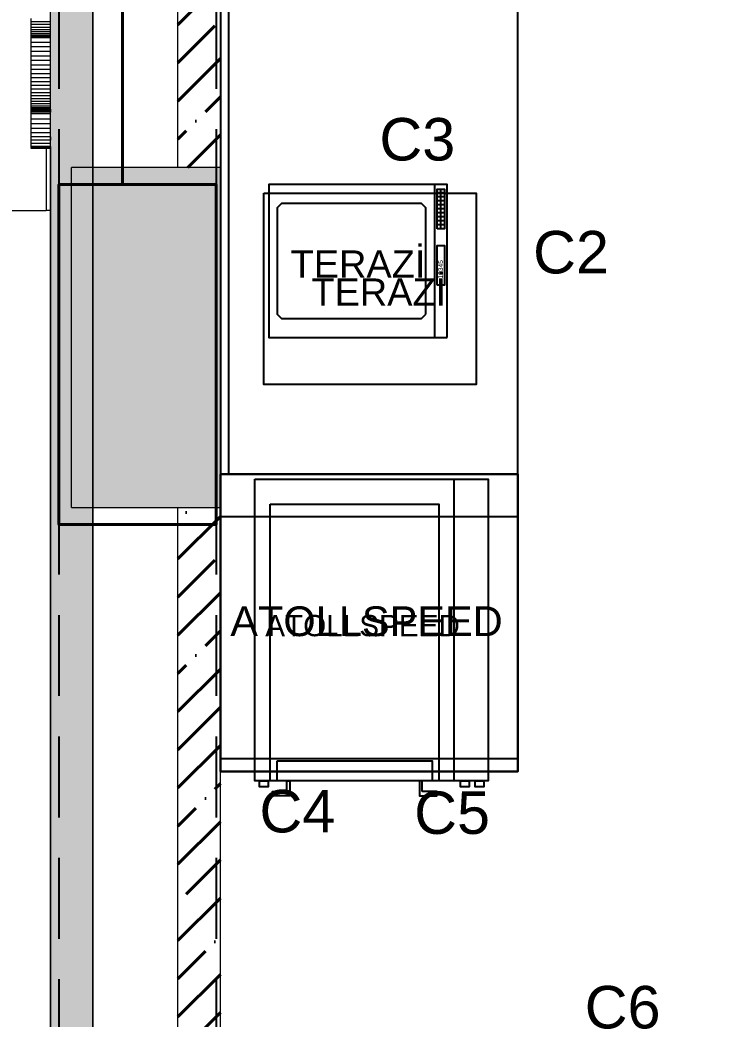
# Model space of a CAD drawing. Header units: millimetres. Extents: x 567392 to 582402, y 4512800 to 4518063.
# Drawn here: x 575607.5 to 575771.8, y 4513710.2 to 4513945.3 of the extents above; entities that cross this region are included whole.
import ezdxf
from ezdxf.lldxf.tags import DXFTag

# ---------------------------------------------------------------- set-up
doc = ezdxf.new("R2010")
doc.units = ezdxf.units.MM
doc.linetypes.add('DASHED2', pattern=[9.525, 6.35, -3.175])
for name, color, linetype in [('-DWG_ANA', 7, 'Continuous'), ('a_p1_d', 1, 'DASHED2'), ('yücel-poz no', 7, 'Continuous')]:
    doc.layers.add(name, color=color, linetype=linetype)
for name, color, linetype, lineweight in [('A-STRC-01', 2, 'Continuous', 40), ('a_8', 8, 'Continuous', 0), ('duvar', 7, 'Continuous', 35), ('hatch', 251, 'Continuous', 40), ('tefriş', 251, 'Continuous', 13), ('Yazi', 95, 'Continuous', 13), ('yücel-Ekipman', 4, 'Continuous', 25)]:
    doc.layers.add(name, color=color, linetype=linetype, lineweight=lineweight)
doc.layers.add('y_10', color=7, linetype='Continuous', true_color=0x4bc3c3)
doc.styles.add('ekp-yazı', font='Arial.ttf', dxfattribs={"height": 10})
doc.styles.get("Standard").update_dxf_attribs({"font": 'Arial.ttf'})
tags = doc.linetypes.add('HIDDENX2', pattern=[19.05, 12.7, -6.35]).pattern_tags.tags
tags[6:7] = [DXFTag(74, 4), DXFTag(75, 0), DXFTag(340, '0'), DXFTag(46, 1.0), DXFTag(50, 0.0), DXFTag(44, 0.0), DXFTag(45, 0.0)]
tags[4:5] = [DXFTag(74, 4), DXFTag(75, 0), DXFTag(340, '0'), DXFTag(46, 1.0), DXFTag(50, 0.0), DXFTag(44, 0.0), DXFTag(45, 0.0)]
pattern_1 = [(45, (500407.795, 4489427.766), (-8.9802561, 8.9802561), []), (45, (500416.776, 4489427.766), (-8.9802561, 8.9802561), [15.875, -3.175, 0, -3.175])]

# ---------------------------------------------------------------- blocks, each defined once
blk = doc.blocks.new('A$C4A613EE6')
h = blk.add_hatch(color=256)
h.dxf.hatch_style = 1
h.paths.add_polyline_path([(12300, -100), (0, -100), (0, 0), (12300, 0)])
for p, q in [((12300, 0), (2200, 0)), ((5716.7, -100), (5709.2, -100)), ((5723.6, -100), (5716.7, -100)), ((5716.7, -100), (5716.7, -145.5)), ((5730, -100), (5723.6, -100)), ((5723.6, -100), (5723.6, -145.5)), ((5735.7, -100), (5730, -100)), ((5730, -100), (5730, -145.5)), ((5740.9, -100), (5735.7, -100)), ((5735.7, -100), (5735.7, -145.5)), ((5745.3, -100), (5740.9, -100)), ((5740.9, -100), (5740.9, -145.5)), ((5749.1, -100), (5745.3, -100)), ((5745.3, -100), (5745.3, -145.5)), ((5752.2, -100), (5749.1, -100)), ((5749.1, -100), (5749.1, -145.5)), ((5754.5, -100), (5752.2, -100)), ((5752.2, -100), (5752.2, -145.5)), ((5765.3, -100), (5754.5, -100)), ((5754.5, -100), (5754.5, -145.5)), ((5776.2, -100), (5765.3, -100)), ((5765.3, -100), (5765.3, -145.5)), ((5787, -100), (5776.2, -100)), ((5776.2, -100), (5776.2, -145.5)), ((5797.8, -100), (5787, -100)), ((5787, -100), (5787, -145.5)), ((5808.4, -100), (5797.8, -100)), ((5797.8, -100), (5797.8, -145.5)), ((5818.8, -100), (5808.4, -100)), ((5808.4, -100), (5808.4, -145.5)), ((5829.1, -100), (5818.8, -100)), ((5818.8, -100), (5818.8, -145.5)), ((5839.1, -100), (5829.1, -100)), ((5829.1, -100), (5829.1, -145.5)), ((5848.8, -100), (5839.1, -100)), ((5839.1, -100), (5839.1, -145.5)), ((5858.2, -100), (5848.8, -100)), ((5848.8, -100), (5848.8, -145.5)), ((5867.1, -100), (5858.2, -100)), ((5858.2, -100), (5858.2, -145.5)), ((5875.7, -100), (5867.1, -100)), ((5867.1, -100), (5867.1, -145.5)), ((5883.8, -100), (5875.7, -100)), ((5875.7, -100), (5875.7, -145.5)), ((5891.4, -100), (5883.8, -100)), ((5883.8, -100), (5883.8, -145.5)), ((5898.5, -100), (5891.4, -100)), ((5891.4, -100), (5891.4, -145.5)), ((5904.7, -100), (5898.5, -100)), ((5898.5, -100), (5898.5, -145.5)), ((5910.2, -100), (5904.7, -100)), ((5904.7, -100), (5904.7, -145.5)), ((5915.1, -100), (5910.2, -100)), ((5910.2, -100), (5910.2, -145.5)), ((5919.3, -100), (5915.1, -100)), ((5915.1, -100), (5915.1, -145.5)), ((5919.3, -100), (5919.3, -145.5)), ((5922.8, -100), (5919.3, -100)), ((5922.8, -100), (5922.8, -145.5)), ((5922.8, -100), (5925.5, -100)), ((5925.5, -100), (5925.5, -145.5)), ((5925.5, -100), (5927.6, -100)), ((5927.6, -100), (5927.6, -145.5)), ((5927.6, -100), (5928.9, -100)), ((5928.9, -100), (5928.9, -145.5)), ((5928.9, -100), (5929.3, -100)), ((5929.3, -100), (5929.5, -100)), ((5929.3, -100), (5929.3, -145.5)), ((5929.5, -100), (5929.5, -145.5)), ((5933.9, -100), (5929.5, -100)), ((5945.9, -100), (5933.9, -100)), ((5933.9, -100), (5933.9, -145.5)), ((5945.9, -100), (5945.9, -145.5)), ((5957.3, -100), (5945.9, -100)), ((5957.3, -100), (5957.3, -145.5)), ((5968, -100), (5957.3, -100)), ((5968, -100), (5968, -145.5)), ((5978, -100), (5968, -100)), ((5978, -100), (5978, -145.5)), ((5987.3, -100), (5978, -100)), ((5987.3, -100), (5987.3, -145.5)), ((5987.3, -100), (5995.7, -100)), ((5995.7, -100), (5995.7, -145.5)), ((6003.4, -100), (5995.7, -100)), ((6003.4, -100), (6003.4, -145.5)), ((6010.1, -100), (6003.4, -100)), ((6010.1, -100), (6010.1, -145.5)), ((6010.1, -100), (6012.5, -100)), ((6012.5, -100), (6014, -100)), ((6012.5, -100), (6012.5, -110)), ((6012.5, -110), (6012.5, -145.5)), ((6012.5, -110), (6014, -110)), ((6014, -100), (6014.1, -100)), ((6014, -100), (6014, -110)), ((6014, -110), (6014, -145.5)), ((6014, -110), (6014.1, -110)), ((6014.8, -100), (6014.1, -100)), ((6014.1, -100), (6014.1, -110)), ((6014.1, -110), (6014.1, -145.5)), ((6014.8, -100), (6014.9, -110)), ((6014.8, -100), (6161.2, -100)), ((6014.9, -110), (6161.2, -110)), ((6014.9, -110), (6014.9, -145.5)), ((6161.2, -100), (6161.2, -110)), ((6161.2, -100), (8489.7, -100)), ((6161.2, -400), (6161.2, -110)), ((5716.7, -145.5), (5709.2, -145.5)), ((5723.6, -145.5), (5716.7, -145.5)), ((5730, -145.5), (5723.6, -145.5)), ((5735.7, -145.5), (5730, -145.5)), ((5740.9, -145.5), (5735.7, -145.5)), ((5745.3, -145.5), (5740.9, -145.5)), ((5749.1, -145.5), (5745.3, -145.5)), ((5752.2, -145.5), (5749.1, -145.5)), ((5754.5, -145.5), (5752.2, -145.5)), ((5765.3, -145.5), (5754.5, -145.5)), ((5776.2, -145.5), (5765.3, -145.5)), ((5787, -145.5), (5776.2, -145.5)), ((5797.8, -145.5), (5787, -145.5)), ((5808.4, -145.5), (5797.8, -145.5)), ((5818.8, -145.5), (5808.4, -145.5)), ((5829.1, -145.5), (5818.8, -145.5)), ((5839.1, -145.5), (5829.1, -145.5)), ((5848.8, -145.5), (5839.1, -145.5)), ((5858.2, -145.5), (5848.8, -145.5)), ((5867.1, -145.5), (5858.2, -145.5)), ((5875.7, -145.5), (5867.1, -145.5)), ((5883.8, -145.5), (5875.7, -145.5)), ((5891.4, -145.5), (5883.8, -145.5)), ((5898.5, -145.5), (5891.4, -145.5)), ((5904.7, -145.5), (5898.5, -145.5)), ((5910.2, -145.5), (5904.7, -145.5)), ((5915.1, -145.5), (5910.2, -145.5)), ((5919.3, -145.5), (5915.1, -145.5)), ((5922.8, -145.5), (5919.3, -145.5)), ((5925.5, -145.5), (5922.8, -145.5)), ((5927.6, -145.5), (5925.5, -145.5)), ((5928.9, -145.5), (5927.6, -145.5)), ((5928.9, -145.5), (5929.3, -145.5)), ((5929.3, -145.5), (5929.5, -145.5)), ((5933.9, -145.5), (5929.5, -145.5)), ((5945.9, -145.5), (5933.9, -145.5)), ((5957.3, -145.5), (5945.9, -145.5)), ((5968, -145.5), (5957.3, -145.5)), ((5978, -145.5), (5968, -145.5)), ((5987.3, -145.5), (5978, -145.5)), ((5995.7, -145.5), (5987.3, -145.5)), ((6003.4, -145.5), (5995.7, -145.5)), ((6010.1, -145.5), (6003.4, -145.5)), ((6012.5, -145.5), (6010.1, -145.5)), ((6012.5, -145.5), (6014, -145.5)), ((6014, -145.5), (6014.1, -145.5)), ((6014.9, -145.5), (6014.1, -145.5))]:
    blk.add_line(p, q)
blk.add_lwpolyline([(12300, -100), (0, -100), (0, 0), (12300, 0)], close=True)
blk = doc.blocks.new('KOLONS')
at = {"layer": 'A-STRC-01', "color": 3}
blk.add_lwpolyline([(-1238, 540), (-1275, 540), (-1275, 620), (-1238, 620)], close=True, dxfattribs=at)
blk = doc.blocks.new('PİZZA FIRINI 82-71')
at = {"linetype": 'HIDDENX2', "ltscale": 10}
blk.add_line((69.85, 0), (69.85, -71), dxfattribs=at)
blk.add_lwpolyline([(0, 0), (82, 0), (82, -71), (0, -71)], close=True)
at = {"color": 251, "linetype": 'HIDDENX2', "ltscale": 10}
for points in [[(5.44, -5.94), (64.67, -5.94), (64.67, -71), (5.44, -71)], [(7.79, -66.29), (62.31, -66.29), (62.31, -71), (7.79, -71)]]:
    blk.add_lwpolyline(points, close=True, dxfattribs=at)
at = {"color": 251}
for points in [[(1.67, -71), (4.73, -71), (4.73, -72.42), (1.67, -72.42)], [(72.21, -71), (75.28, -71), (75.28, -72.42), (72.21, -72.42)], [(77.4, -71), (80.46, -71), (80.46, -72.42), (77.4, -72.42)]]:
    blk.add_lwpolyline(points, close=True, dxfattribs=at)
for points in [[(11.27, -73.54), (11.27, -71), (12.27, -71), (12.27, -74.54), (11.27, -74.54)], [(58.83, -73.54), (58.83, -71), (57.83, -71), (57.83, -74.54), (58.83, -74.54)], [(11.27, -74.54), (6.14, -74.54), (6.15, -73.54), (11.27, -73.54)], [(58.83, -74.54), (63.96, -74.54), (63.95, -73.54), (58.83, -73.54)]]:
    blk.add_lwpolyline(points, dxfattribs=at)
blk = doc.blocks.new('Basküller.SetÜstü')
blk.add_line((36, -39), (0, -39))
at = {"color": 253}
for p, q in [((26.55, -39.64), (26.55, -41.39)), ((27.5, -39.64), (27.5, -41.39)), ((28.45, -39.64), (28.45, -41.39)), ((29.4, -39.64), (29.4, -41.39)), ((30.35, -39.64), (30.35, -41.39)), ((31.3, -39.64), (31.3, -41.39)), ((32.25, -39.64), (32.25, -41.39)), ((33.2, -39.64), (33.2, -41.39)), ((34.15, -39.64), (34.15, -41.39)), ((25.59, -40.52), (34.9, -40.52))]:
    blk.add_line(p, q, dxfattribs=at)
blk.add_lwpolyline([(0, -42), (36, -42), (36, 0), (0, 0)], close=True)
for points in [[(5.5, -37), (30.5, -37), (31.5, -36), (31.5, -3), (30.5, -2), (5.5, -2), (4.5, -3), (4.5, -36)], [(12.32, -39.64), (21.62, -39.64), (21.62, -41.39), (12.32, -41.39)], [(25.59, -39.64), (34.9, -39.64), (34.9, -41.39), (25.59, -41.39)]]:
    blk.add_lwpolyline(points, close=True, dxfattribs=at)
blk.add_text('12345', height=1.12, dxfattribs=at).set_placement((13.85, -41))
blk = doc.blocks.new('A$C77146D2B')
at = {"color": 4}
for p, q in [((0, 120), (0, 0)), ((70, 120), (0, 120)), ((2, 0), (2, 120)), ((70, 0), (70, 120)), ((0, 0), (70, 0))]:
    blk.add_line(p, q, dxfattribs=at)

msp = doc.modelspace()

# ---------------------------------------------------------------- hatches: boundary and pattern name
at = {"layer": 'duvar'}
h = msp.add_hatch(color=251, dxfattribs=at)
h.dxf.hatch_style = 1
h.paths.add_polyline_path([(575654.65, 4513910.52), (575619.65, 4513910.52), (575619.65, 4513830.52), (575654.65, 4513830.52)])
h.paths.add_polyline_path([(575654.65, 4513326.52), (575619.65, 4513326.52), (575619.65, 4513266.52), (575654.65, 4513266.52)])
h.paths.add_polyline_path([(575654.65, 4514642.52), (575619.65, 4514642.52), (575619.65, 4514575.52), (575654.65, 4514575.52)])
at = {"layer": 'hatch'}
h = msp.add_hatch(dxfattribs=at)
h.set_pattern_fill('ANSI35', color=256, scale=2)
h.set_pattern_definition(pattern_1)
h.paths.add_polyline_path([(575654.65, 4514575.52), (575644.65, 4514575.52), (575644.65, 4513910.52), (575654.65, 4513910.52)])
h = msp.add_hatch(dxfattribs=at)
h.set_pattern_fill('ANSI35', color=256, scale=2)
h.set_pattern_definition(pattern_1)
h.paths.add_polyline_path([(575654.65, 4513830.52), (575644.65, 4513830.52), (575644.65, 4513326.52), (575654.65, 4513326.52)])
at = {"layer": 'tefriş'}
h = msp.add_hatch(dxfattribs=at)
h.set_pattern_fill('AR-RSHKE', color=34, scale=0.01)
h.set_pattern_definition([(0, (500121.8337, 4493135.302), (6.477, 3.048), [1.524, -1.27, 1.778, -0.762, 2.286, -1.016]), (0, (500123.3577, 4493135.429), (6.477, 3.048), [1.27, -4.826, 1.016, -1.524]), (0, (500126.4057, 4493135.1115), (6.477, 3.048), [0.762, -7.874]), (90, (500121.8337, 4493135.302), (-2.159, 3.048), [2.921, -9.271]), (90, (500123.3577, 4493135.302), (-2.159, 3.048), [2.8575, -9.3345]), (90, (500124.6277, 4493135.302), (-2.159, 3.048), [2.667, -9.525]), (90, (500126.4057, 4493135.1115), (-2.159, 3.048), [2.921, -9.271]), (90, (500127.1677, 4493135.1115), (-2.159, 3.048), [2.921, -9.271]), (90, (500129.4537, 4493135.302), (-2.159, 3.048), [2.794, -9.398])])
h.paths.add_polyline_path([(575894.65, 4513949.643), (575904.65, 4513949.643), (575904.65, 4514106.639), (575894.65, 4514106.639)])
h.paths.add_polyline_path([(575894.65, 4513766.643), (575904.65, 4513766.643), (575904.65, 4513949.643), (575894.65, 4513949.643)])
h.paths.add_polyline_path([(575904.65, 4513766.643), (575894.65, 4513766.643), (575894.65, 4513624.399), (575904.65, 4513624.399), (575904.65, 4513704.399)])
h.paths.add_polyline_path([(575894.65, 4514106.639), (575904.65, 4514106.639, -0.1883199), (575926.795, 4514176.489), (575919.646, 4514183.559, 0.1891226)])
h.paths.add_polyline_path([(575695.638, 4513654.181), (575695.638, 4513674.72), (575675.031, 4513674.72), (575675.031, 4513654.181)], flags=9)
h.paths.add_polyline_path([(575765.626, 4513636.351), (575793.934, 4513636.351), (575793.934, 4513656.958), (575765.626, 4513656.958)], flags=9)
h.paths.add_polyline_path([(575702.843, 4513670.91), (575742.802, 4513670.91), (575742.802, 4513691.517), (575702.843, 4513691.517)], flags=9)
h.paths.add_polyline_path([(575777.567, 4513666.382), (575798.106, 4513666.382), (575798.106, 4513686.989), (575777.567, 4513686.989)], flags=9)
h.paths.add_polyline_path([(575826.257, 4513667.697), (575866.216, 4513667.697), (575866.216, 4513688.304), (575826.257, 4513688.304)], flags=9)

# ---------------------------------------------------------------- linework, layer by layer
at = {"layer": '-DWG_ANA', "color": 4}
msp.add_lwpolyline([(575654.65, 4513768.399), (575724.65, 4513768.399), (575724.65, 4513838.399), (575654.65, 4513838.399), (575654.65, 4513768.399)], dxfattribs=at)
at = {"layer": 'A-STRC-01', "color": 3}
msp.add_lwpolyline([(575631.65, 4514562.52), (575631.65, 4513906.52)], dxfattribs=at)
at = {"layer": 'a_p1_d', "ltscale": 3}
for points in [[(575616.65, 4515062.52), (575616.65, 4513366.52)], [(575653.65, 4515062.52), (575653.65, 4513366.52)]]:
    msp.add_lwpolyline(points, dxfattribs=at)
at = {"layer": 'tefriş'}
for p, q in [((575654.65, 4513287.787), (575654.65, 4514599.819)), ((575644.65, 4513910.52), (575644.65, 4514575.52)), ((575654.65, 4513910.52), (575619.65, 4513910.52)), ((575619.65, 4513830.52), (575619.65, 4513910.52)), ((575654.65, 4513830.52), (575654.65, 4513910.52)), ((575619.65, 4513830.52), (575654.65, 4513830.52)), ((575644.65, 4513326.52), (575644.65, 4513830.52)), ((575654.65, 4513768.399), (575724.65, 4513768.399)), ((575654.65, 4513768.399), (575724.65, 4513768.399))]:
    msp.add_line(p, q, dxfattribs=at)
at = {"layer": 'tefriş', "lineweight": 25}
msp.add_lwpolyline([(575664.856, 4513904.504), (575714.856, 4513904.504), (575714.856, 4513859.504), (575664.856, 4513859.504), (575664.856, 4513904.504)], dxfattribs=at)
for points in [[(575654.65, 4513838.399), (575724.65, 4513838.399), (575724.65, 4513768.399), (575654.65, 4513768.399)], [(575654.65, 4513828.399), (575724.65, 4513828.399), (575724.65, 4513771.399), (575654.65, 4513771.399)]]:
    msp.add_lwpolyline(points, close=True, dxfattribs=at)

# ---------------------------------------------------------------- block references
at = {"layer": 'A-STRC-01'}
msp.add_blockref('KOLONS', (576891.65, 4513286.52), dxfattribs=at)
at = {"layer": 'a_8', "xscale": 0.09999999999999998, "yscale": 0.09999999999999998, "zscale": 0.09999999999999998, "rotation": 270}
msp.add_blockref('A$C4A613EE6', (575624.65, 4514516.52), dxfattribs=at)
at = {"layer": 'y_10'}
msp.add_blockref('A$C77146D2B', (575654.65, 4513838.399), dxfattribs=at)
at = {"layer": 'yücel-Ekipman', "rotation": 89.9999999999999}
msp.add_blockref('Basküller.SetÜstü', (575666.025, 4513870.542), dxfattribs=at)
at = {"layer": 'yücel-Ekipman', "xscale": 0.6699999999999999}
msp.add_blockref('PİZZA FIRINI 82-71', (575662.764, 4513837.232), dxfattribs=at)

# ---------------------------------------------------------------- texts
at = {"layer": 'Yazi', "lineweight": 25, "attachment_point": 9}
for s, width, insert, char_height in [('TERAZİ', 33.4104, (575702.91, 4513884.633), 6.389), ('TERAZİ', 33.4104, (575707.801, 4513878.04), 6.389), ('ATOLLSPEED', 78.11254, (575721.111, 4513800.161), 7), ('ATOLLSPEED', 78.11254, (575711.018, 4513800.161), 5)]:
    msp.add_mtext_dynamic_manual_height_columns(s, width=width, gutter_width=58.688, heights=[0], dxfattribs=dict(at, insert=insert, char_height=char_height))
at = {"layer": 'yücel-poz no', "char_height": 10, "attachment_point": 1, "style": 'ekp-yazı'}
for s, insert in [('C3', (575692.079, 4513922.183)), ('C2', (575728.254, 4513895.608)), ('C4', (575663.846, 4513764.068)), ('C5', (575700.264, 4513763.712)), ('C6', (575740.406, 4513717.94))]:
    msp.add_mtext_dynamic_manual_height_columns(s, width=12.08661, gutter_width=60, heights=[0], dxfattribs=dict(at, insert=insert))

doc.saveas('drawing.dxf')
